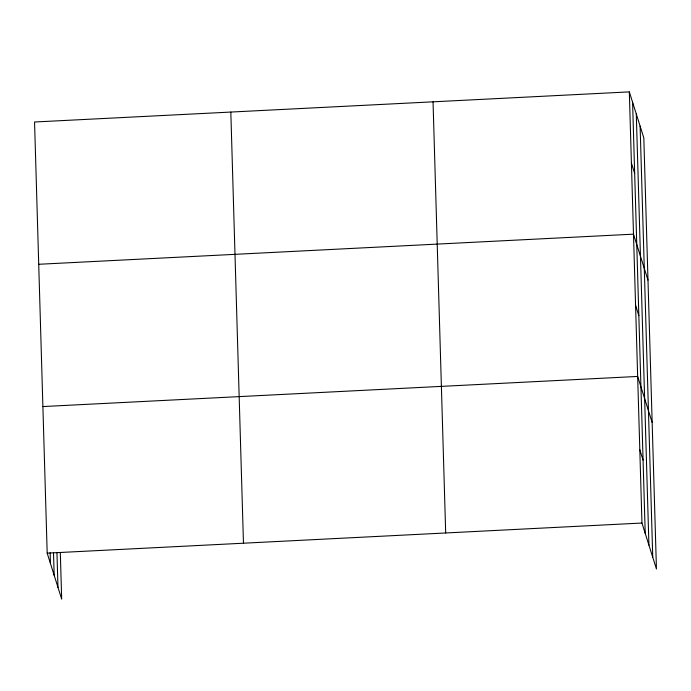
<?xml version="1.0" encoding="UTF-8"?>
<svg xmlns="http://www.w3.org/2000/svg" width="691" height="691" viewBox="0 0 691 691"><rect width="100%" height="100%" fill="white"/><g stroke="black" fill="none" stroke-linecap="round" stroke-linejoin="round"><path stroke-width="1.04" d="M629.32 91.886L641.956 523.035L656.45 569.004L643.813 137.855L629.32 91.886L34.55 121.996L47.187 553.145L61.68 599.114L60.324 552.765M38.722 264.282L633.492 234.163L647.985 280.131M42.894 406.558L637.655 376.44L652.149 422.408M47.187 553.145L641.956 523.035M631.401 163.024L634.666 173.389M635.573 305.301L638.838 315.666M639.806 449.737L643.079 460.102M640.108 126.099L652.745 557.248M636.29 113.998L648.927 545.147M632.585 102.251L645.221 533.4M433.041 101.819L445.686 532.968M230.82 112.063L243.465 543.212M56.964 552.878L57.975 587.367M53.501 552.627L54.166 575.258M50.141 552.731L50.46 563.51"/></g></svg>
